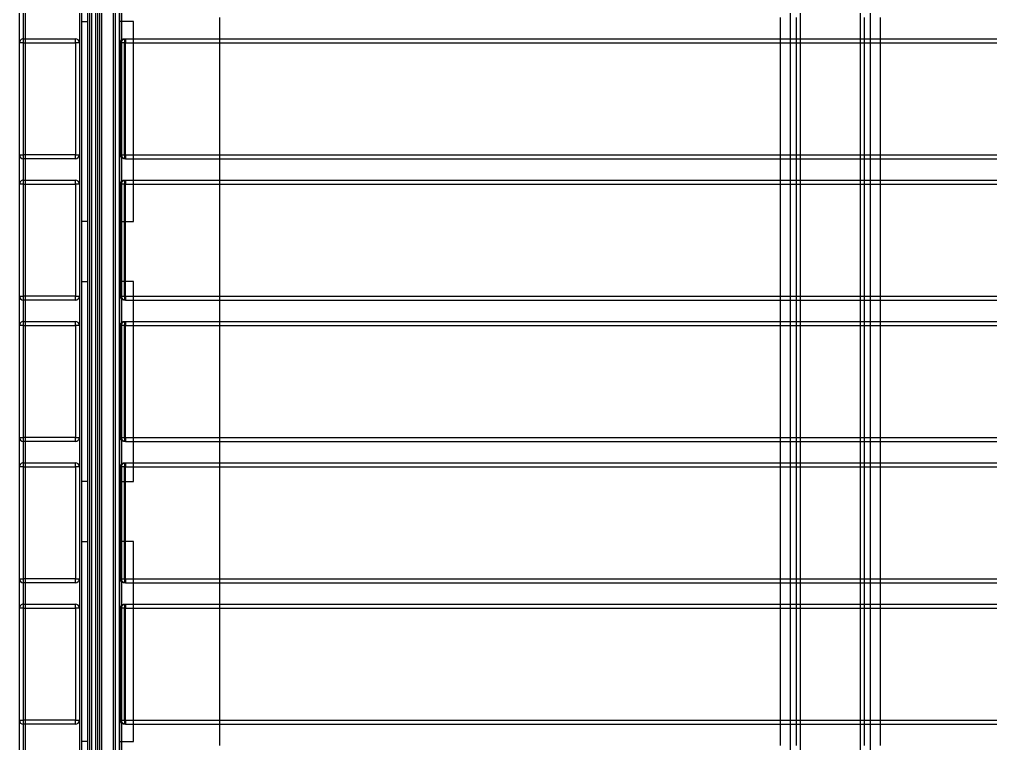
# Model space of a CAD drawing. Header units: millimetres. Extents: x 10366 to 13995, y 24552 to 29685.
# Drawn here: x 12494.4 to 12979.9, y 26351.7 to 26713.7 of the extents above; entities that cross this region are included whole.
import ezdxf

# ---------------------------------------------------------------- set-up
doc = ezdxf.new("R2010")
doc.units = ezdxf.units.MM
doc.header["$LTSCALE"] = 3
doc.layers.add('Default', color=7, linetype='Continuous')
doc.layers.add('Hidden_lines', color=7, linetype='Continuous')

msp = doc.modelspace()

# ---------------------------------------------------------------- linework, layer by layer
at = {"layer": 'Default'}
for p, q in [((12494.39, 26067.65), (12494.39, 26917.65)), ((12496.39, 26067.65), (12496.39, 26917.65)), ((12542.39, 26067.65), (12542.39, 26917.65)), ((12544.39, 26067.65), (12544.39, 26917.65)), ((12594.39, 26714.66), (12594.39, 26704)), ((12874.88, 26704), (12874.88, 26714.66)), ((12882.9, 26704), (12882.9, 26714.66)), ((12916.86, 26704), (12916.86, 26714.66)), ((12924.88, 26704), (12924.88, 26714.66)), ((12551.41, 26712.65), (12544.39, 26712.65)), ((12545.62, 26612.45), (12545.62, 26712.65)), ((12551.41, 26704), (12551.41, 26712.65)), ((12547.42, 26704), (13662.35, 26704)), ((12545.39, 26646), (12545.39, 26702)), ((12547.42, 26702), (13662.35, 26702)), ((12547.42, 26646), (12547.42, 26702)), ((12547.42, 26646), (13662.35, 26646)), ((12547.42, 26644), (13662.35, 26644)), ((12551.41, 26633.35), (12551.41, 26644)), ((12594.39, 26644), (12594.39, 26633.35)), ((12874.88, 26633.35), (12874.88, 26644)), ((12882.9, 26633.35), (12882.9, 26644)), ((12916.86, 26633.35), (12916.86, 26644)), ((12924.88, 26633.35), (12924.88, 26644)), ((12545.39, 26575.35), (12545.39, 26631.35)), ((12547.42, 26633.35), (13662.35, 26633.35)), ((12547.42, 26631.35), (13662.35, 26631.35)), ((12547.42, 26575.35), (12547.42, 26631.35)), ((12544.39, 26612.65), (12545.39, 26612.65)), ((12545.39, 26582.65), (12544.39, 26582.65)), ((12545.62, 26482.58), (12545.62, 26583.15)), ((12547.42, 26575.35), (13662.35, 26575.35)), ((12547.42, 26573.35), (13662.35, 26573.35)), ((12551.41, 26562.69), (12551.41, 26573.35)), ((12594.39, 26573.35), (12594.39, 26562.69)), ((12874.88, 26562.69), (12874.88, 26573.35)), ((12882.9, 26562.69), (12882.9, 26573.35)), ((12916.86, 26562.69), (12916.86, 26573.35)), ((12924.88, 26562.69), (12924.88, 26573.35)), ((12545.39, 26504.69), (12545.39, 26560.69)), ((12547.42, 26562.69), (13662.35, 26562.69)), ((12547.42, 26504.69), (12547.42, 26560.69)), ((12547.42, 26560.69), (13662.35, 26560.69)), ((12547.42, 26504.69), (13662.35, 26504.69)), ((12547.42, 26502.69), (13662.35, 26502.69)), ((12551.41, 26492.03), (12551.41, 26502.69)), ((12594.39, 26502.69), (12594.39, 26492.03)), ((12874.88, 26492.03), (12874.88, 26502.69)), ((12882.9, 26492.03), (12882.9, 26502.69)), ((12916.86, 26492.03), (12916.86, 26502.69)), ((12924.88, 26492.03), (12924.88, 26502.69)), ((12547.42, 26492.03), (13662.35, 26492.03)), ((12545.39, 26434.03), (12545.39, 26490.03)), ((12547.42, 26434.03), (12547.42, 26490.03)), ((12547.42, 26490.03), (13662.35, 26490.03)), ((12544.39, 26482.65), (12545.39, 26482.65)), ((12545.39, 26452.65), (12544.39, 26452.65)), ((12545.62, 26352.65), (12545.62, 26453.28)), ((12547.42, 26434.03), (13662.35, 26434.03)), ((12547.42, 26432.03), (13662.35, 26432.03)), ((12551.41, 26421.37), (12551.41, 26432.03)), ((12594.39, 26432.03), (12594.39, 26421.37)), ((12874.88, 26421.37), (12874.88, 26432.03)), ((12882.9, 26421.37), (12882.9, 26432.03)), ((12916.86, 26421.37), (12916.86, 26432.03)), ((12924.88, 26421.37), (12924.88, 26432.03)), ((12545.39, 26363.37), (12545.39, 26419.37)), ((12547.42, 26421.37), (13662.35, 26421.37)), ((12547.42, 26363.37), (12547.42, 26419.37)), ((12547.42, 26419.37), (13662.35, 26419.37)), ((12547.42, 26363.37), (13662.35, 26363.37)), ((12547.42, 26361.37), (13662.35, 26361.37)), ((12551.41, 26352.65), (12551.41, 26361.37)), ((12594.39, 26361.37), (12594.39, 26350.71)), ((12874.88, 26350.71), (12874.88, 26361.37)), ((12882.9, 26350.71), (12882.9, 26361.37)), ((12916.86, 26350.71), (12916.86, 26361.37)), ((12924.88, 26350.71), (12924.88, 26361.37)), ((12544.39, 26352.65), (12551.41, 26352.65))]:
    msp.add_line(p, q, dxfattribs=at)
for points in [[(12545.34, 26703.27, 0), (12545.5, 26703.44, 0), (12545.68, 26703.59, 0), (12545.88, 26703.72, 0), (12546.08, 26703.83, 0), (12546.29, 26703.91, 0), (12546.5, 26703.96, 0), (12546.72, 26703.99, 0), (12546.92, 26704, 0)], [(12545.39, 26702, 0), (12545.39, 26702.18, 0), (12545.42, 26702.37, 0), (12545.47, 26702.55, 0), (12545.53, 26702.74, 0), (12545.61, 26702.92, 0), (12545.72, 26703.1, 0), (12545.84, 26703.27, 0), (12545.98, 26703.42, 0), (12546.14, 26703.56, 0), (12546.31, 26703.68, 0), (12546.49, 26703.78, 0), (12546.67, 26703.86, 0), (12546.86, 26703.93, 0), (12547.05, 26703.97, 0), (12547.24, 26704, 0), (12547.42, 26704, 0)], [(12547.42, 26704, 0), (12547.42, 26704, 0), (12547.42, 26704, 0), (12547.42, 26704, 0), (12547.42, 26704, 0), (12547.42, 26704, 0), (12547.42, 26704, 0), (12547.42, 26704, 0), (12547.42, 26704, 0), (12547.42, 26704, 0), (12547.42, 26704, 0), (12547.42, 26704, 0), (12547.42, 26704, 0), (12547.42, 26704, 0), (12547.42, 26703.99, 0), (12547.42, 26703.95, 0), (12547.42, 26703.76, 0), (12547.42, 26702, 0)], [(12547.42, 26702, 0), (12545.39, 26702, 0)], [(12546.92, 26644, 0), (12546.74, 26644.01, 0), (12546.55, 26644.04, 0), (12546.36, 26644.08, 0), (12546.17, 26644.15, 0), (12545.99, 26644.23, 0), (12545.81, 26644.33, 0), (12545.64, 26644.45, 0), (12545.48, 26644.59, 0), (12545.34, 26644.74, 0), (12545.22, 26644.91, 0), (12545.11, 26645.09, 0), (12545.03, 26645.27, 0), (12544.97, 26645.45, 0), (12544.92, 26645.64, 0), (12544.89, 26645.82, 0), (12544.89, 26646, 0)], [(12547.42, 26644, 0), (12547.24, 26644.01, 0), (12547.05, 26644.04, 0), (12546.86, 26644.08, 0), (12546.67, 26644.15, 0), (12546.49, 26644.23, 0), (12546.31, 26644.33, 0), (12546.14, 26644.45, 0), (12545.98, 26644.59, 0), (12545.84, 26644.74, 0), (12545.72, 26644.91, 0), (12545.61, 26645.09, 0), (12545.53, 26645.27, 0), (12545.47, 26645.45, 0), (12545.42, 26645.64, 0), (12545.39, 26645.82, 0), (12545.39, 26646, 0)], [(12545.39, 26646, 0), (12545.39, 26646, 0), (12545.39, 26646, 0), (12545.39, 26646, 0), (12545.39, 26646, 0), (12545.39, 26646, 0), (12545.39, 26646, 0), (12545.39, 26646, 0), (12545.39, 26646, 0), (12545.39, 26646, 0), (12545.39, 26646, 0), (12545.39, 26646, 0), (12545.39, 26646, 0), (12545.4, 26646, 0), (12545.45, 26646, 0), (12545.64, 26646, 0), (12547.42, 26646, 0)], [(12547.42, 26646, 0), (12547.42, 26644, 0)], [(12545.36, 26632.63, 0), (12545.52, 26632.79, 0), (12545.7, 26632.94, 0), (12545.89, 26633.07, 0), (12546.09, 26633.17, 0), (12546.3, 26633.25, 0), (12546.51, 26633.3, 0), (12546.72, 26633.34, 0), (12546.92, 26633.35, 0)], [(12545.39, 26631.35, 0), (12545.39, 26631.53, 0), (12545.42, 26631.71, 0), (12545.47, 26631.9, 0), (12545.53, 26632.08, 0), (12545.61, 26632.26, 0), (12545.72, 26632.44, 0), (12545.84, 26632.61, 0), (12545.98, 26632.76, 0), (12546.14, 26632.9, 0), (12546.31, 26633.02, 0), (12546.49, 26633.12, 0), (12546.67, 26633.21, 0), (12546.86, 26633.27, 0), (12547.05, 26633.31, 0), (12547.24, 26633.34, 0), (12547.42, 26633.35, 0)], [(12547.42, 26631.35, 0), (12545.39, 26631.35, 0)], [(12547.42, 26633.35, 0), (12547.42, 26633.35, 0), (12547.42, 26633.35, 0), (12547.42, 26633.35, 0), (12547.42, 26633.35, 0), (12547.42, 26633.35, 0), (12547.42, 26633.35, 0), (12547.42, 26633.35, 0), (12547.42, 26633.35, 0), (12547.42, 26633.35, 0), (12547.42, 26633.35, 0), (12547.42, 26633.35, 0), (12547.42, 26633.35, 0), (12547.42, 26633.34, 0), (12547.42, 26633.33, 0), (12547.42, 26633.29, 0), (12547.42, 26633.1, 0), (12547.42, 26631.35, 0)], [(12546.92, 26573.35, 0), (12546.74, 26573.35, 0), (12546.55, 26573.38, 0), (12546.36, 26573.42, 0), (12546.17, 26573.49, 0), (12545.99, 26573.57, 0), (12545.81, 26573.67, 0), (12545.64, 26573.79, 0), (12545.48, 26573.93, 0), (12545.34, 26574.09, 0), (12545.22, 26574.25, 0), (12545.11, 26574.43, 0), (12545.03, 26574.61, 0), (12544.97, 26574.8, 0), (12544.92, 26574.98, 0), (12544.89, 26575.17, 0), (12544.89, 26575.35, 0)], [(12547.42, 26573.35, 0), (12547.24, 26573.35, 0), (12547.05, 26573.38, 0), (12546.86, 26573.42, 0), (12546.67, 26573.49, 0), (12546.49, 26573.57, 0), (12546.31, 26573.67, 0), (12546.14, 26573.79, 0), (12545.98, 26573.93, 0), (12545.84, 26574.09, 0), (12545.72, 26574.25, 0), (12545.61, 26574.43, 0), (12545.53, 26574.61, 0), (12545.47, 26574.8, 0), (12545.42, 26574.98, 0), (12545.39, 26575.17, 0), (12545.39, 26575.35, 0)], [(12545.39, 26575.35, 0), (12545.39, 26575.35, 0), (12545.39, 26575.35, 0), (12545.39, 26575.35, 0), (12545.39, 26575.35, 0), (12545.39, 26575.35, 0), (12545.39, 26575.35, 0), (12545.39, 26575.35, 0), (12545.39, 26575.35, 0), (12545.39, 26575.35, 0), (12545.39, 26575.35, 0), (12545.39, 26575.35, 0), (12545.39, 26575.35, 0), (12545.4, 26575.35, 0), (12545.45, 26575.35, 0), (12545.64, 26575.35, 0), (12547.42, 26575.35, 0)], [(12547.42, 26575.35, 0), (12547.42, 26573.35, 0)], [(12545.37, 26561.98, 0), (12545.53, 26562.15, 0), (12545.71, 26562.29, 0), (12545.9, 26562.42, 0), (12546.1, 26562.52, 0), (12546.31, 26562.59, 0), (12546.51, 26562.65, 0), (12546.72, 26562.68, 0), (12546.92, 26562.69, 0)], [(12545.39, 26560.69, 0), (12545.39, 26560.87, 0), (12545.42, 26561.05, 0), (12545.47, 26561.24, 0), (12545.53, 26561.42, 0), (12545.61, 26561.61, 0), (12545.72, 26561.78, 0), (12545.84, 26561.95, 0), (12545.98, 26562.1, 0), (12546.14, 26562.24, 0), (12546.31, 26562.36, 0), (12546.49, 26562.46, 0), (12546.67, 26562.55, 0), (12546.86, 26562.61, 0), (12547.05, 26562.65, 0), (12547.24, 26562.68, 0), (12547.42, 26562.69, 0)], [(12547.42, 26560.69, 0), (12545.39, 26560.69, 0)], [(12547.42, 26562.69, 0), (12547.42, 26562.69, 0), (12547.42, 26562.69, 0), (12547.42, 26562.69, 0), (12547.42, 26562.69, 0), (12547.42, 26562.69, 0), (12547.42, 26562.69, 0), (12547.42, 26562.69, 0), (12547.42, 26562.69, 0), (12547.42, 26562.69, 0), (12547.42, 26562.69, 0), (12547.42, 26562.69, 0), (12547.42, 26562.68, 0), (12547.42, 26562.67, 0), (12547.42, 26562.63, 0), (12547.42, 26562.44, 0), (12547.42, 26560.69, 0)], [(12546.92, 26502.69, 0), (12546.74, 26502.7, 0), (12546.55, 26502.72, 0), (12546.36, 26502.76, 0), (12546.17, 26502.83, 0), (12545.99, 26502.91, 0), (12545.81, 26503.01, 0), (12545.64, 26503.13, 0), (12545.48, 26503.27, 0), (12545.34, 26503.43, 0), (12545.22, 26503.59, 0), (12545.11, 26503.77, 0), (12545.03, 26503.95, 0), (12544.97, 26504.14, 0), (12544.92, 26504.32, 0), (12544.89, 26504.51, 0), (12544.89, 26504.69, 0)], [(12547.42, 26502.69, 0), (12547.24, 26502.7, 0), (12547.05, 26502.72, 0), (12546.86, 26502.76, 0), (12546.67, 26502.83, 0), (12546.49, 26502.91, 0), (12546.31, 26503.01, 0), (12546.14, 26503.13, 0), (12545.98, 26503.27, 0), (12545.84, 26503.43, 0), (12545.72, 26503.59, 0), (12545.61, 26503.77, 0), (12545.53, 26503.95, 0), (12545.47, 26504.14, 0), (12545.42, 26504.32, 0), (12545.39, 26504.51, 0), (12545.39, 26504.69, 0)], [(12545.39, 26504.69, 0), (12545.39, 26504.69, 0), (12545.39, 26504.69, 0), (12545.39, 26504.69, 0), (12545.39, 26504.69, 0), (12545.39, 26504.69, 0), (12545.39, 26504.69, 0), (12545.39, 26504.69, 0), (12545.39, 26504.69, 0), (12545.39, 26504.69, 0), (12545.39, 26504.69, 0), (12545.39, 26504.69, 0), (12545.39, 26504.69, 0), (12545.4, 26504.69, 0), (12545.45, 26504.69, 0), (12545.64, 26504.69, 0), (12547.42, 26504.69, 0)], [(12547.42, 26504.69, 0), (12547.42, 26502.69, 0)], [(12545.22, 26491.13, 0), (12545.38, 26491.34, 0), (12545.56, 26491.52, 0), (12545.77, 26491.68, 0), (12545.99, 26491.81, 0), (12546.22, 26491.91, 0), (12546.46, 26491.98, 0), (12546.69, 26492.02, 0), (12546.92, 26492.03, 0)], [(12545.39, 26490.03, 0), (12545.39, 26490.21, 0), (12545.42, 26490.39, 0), (12545.47, 26490.58, 0), (12545.53, 26490.77, 0), (12545.61, 26490.95, 0), (12545.72, 26491.12, 0), (12545.84, 26491.29, 0), (12545.98, 26491.44, 0), (12546.14, 26491.58, 0), (12546.31, 26491.7, 0), (12546.49, 26491.81, 0), (12546.67, 26491.89, 0), (12546.86, 26491.95, 0), (12547.05, 26492, 0), (12547.24, 26492.02, 0), (12547.42, 26492.03, 0)], [(12547.42, 26492.03, 0), (12547.42, 26492.03, 0), (12547.42, 26492.03, 0), (12547.42, 26492.03, 0), (12547.42, 26492.03, 0), (12547.42, 26492.03, 0), (12547.42, 26492.03, 0), (12547.42, 26492.03, 0), (12547.42, 26492.03, 0), (12547.42, 26492.03, 0), (12547.42, 26492.03, 0), (12547.42, 26492.03, 0), (12547.42, 26492.03, 0), (12547.42, 26492.03, 0), (12547.42, 26492.01, 0), (12547.42, 26491.97, 0), (12547.42, 26491.78, 0), (12547.42, 26490.03, 0)], [(12547.42, 26490.03, 0), (12545.39, 26490.03, 0)], [(12546.92, 26432.03, 0), (12546.74, 26432.04, 0), (12546.55, 26432.06, 0), (12546.36, 26432.11, 0), (12546.17, 26432.17, 0), (12545.99, 26432.25, 0), (12545.81, 26432.36, 0), (12545.64, 26432.48, 0), (12545.48, 26432.61, 0), (12545.34, 26432.77, 0), (12545.22, 26432.93, 0), (12545.11, 26433.11, 0), (12545.03, 26433.29, 0), (12544.97, 26433.48, 0), (12544.92, 26433.67, 0), (12544.89, 26433.85, 0), (12544.89, 26434.03, 0)], [(12547.42, 26432.03, 0), (12547.24, 26432.04, 0), (12547.05, 26432.06, 0), (12546.86, 26432.11, 0), (12546.67, 26432.17, 0), (12546.49, 26432.25, 0), (12546.31, 26432.36, 0), (12546.14, 26432.48, 0), (12545.98, 26432.61, 0), (12545.84, 26432.77, 0), (12545.72, 26432.93, 0), (12545.61, 26433.11, 0), (12545.53, 26433.29, 0), (12545.47, 26433.48, 0), (12545.42, 26433.67, 0), (12545.39, 26433.85, 0), (12545.39, 26434.03, 0)], [(12545.39, 26434.03, 0), (12545.39, 26434.03, 0), (12545.39, 26434.03, 0), (12545.39, 26434.03, 0), (12545.39, 26434.03, 0), (12545.39, 26434.03, 0), (12545.39, 26434.03, 0), (12545.39, 26434.03, 0), (12545.39, 26434.03, 0), (12545.39, 26434.03, 0), (12545.39, 26434.03, 0), (12545.39, 26434.03, 0), (12545.39, 26434.03, 0), (12545.4, 26434.03, 0), (12545.45, 26434.03, 0), (12545.64, 26434.03, 0), (12547.42, 26434.03, 0)], [(12547.42, 26434.03, 0), (12547.42, 26432.03, 0)], [(12545.24, 26420.49, 0), (12545.39, 26420.69, 0), (12545.58, 26420.87, 0), (12545.78, 26421.03, 0), (12546, 26421.15, 0), (12546.23, 26421.25, 0), (12546.46, 26421.32, 0), (12546.7, 26421.36, 0), (12546.92, 26421.37, 0)], [(12545.39, 26419.37, 0), (12545.39, 26419.55, 0), (12545.42, 26419.73, 0), (12545.47, 26419.92, 0), (12545.53, 26420.11, 0), (12545.61, 26420.29, 0), (12545.72, 26420.46, 0), (12545.84, 26420.63, 0), (12545.98, 26420.78, 0), (12546.14, 26420.92, 0), (12546.31, 26421.04, 0), (12546.49, 26421.15, 0), (12546.67, 26421.23, 0), (12546.86, 26421.29, 0), (12547.05, 26421.34, 0), (12547.24, 26421.36, 0), (12547.42, 26421.37, 0)], [(12547.42, 26419.37, 0), (12545.39, 26419.37, 0)], [(12547.42, 26421.37, 0), (12547.42, 26421.37, 0), (12547.42, 26421.37, 0), (12547.42, 26421.37, 0), (12547.42, 26421.37, 0), (12547.42, 26421.37, 0), (12547.42, 26421.37, 0), (12547.42, 26421.37, 0), (12547.42, 26421.37, 0), (12547.42, 26421.37, 0), (12547.42, 26421.37, 0), (12547.42, 26421.37, 0), (12547.42, 26421.37, 0), (12547.42, 26421.37, 0), (12547.42, 26421.36, 0), (12547.42, 26421.31, 0), (12547.42, 26421.12, 0), (12547.42, 26419.37, 0)], [(12546.92, 26361.37, 0), (12546.74, 26361.38, 0), (12546.55, 26361.4, 0), (12546.36, 26361.45, 0), (12546.17, 26361.51, 0), (12545.99, 26361.59, 0), (12545.81, 26361.7, 0), (12545.64, 26361.82, 0), (12545.48, 26361.96, 0), (12545.34, 26362.11, 0), (12545.22, 26362.28, 0), (12545.11, 26362.45, 0), (12545.03, 26362.63, 0), (12544.97, 26362.82, 0), (12544.92, 26363.01, 0), (12544.89, 26363.19, 0), (12544.89, 26363.37, 0)], [(12547.42, 26361.37, 0), (12547.24, 26361.38, 0), (12547.05, 26361.4, 0), (12546.86, 26361.45, 0), (12546.67, 26361.51, 0), (12546.49, 26361.59, 0), (12546.31, 26361.7, 0), (12546.14, 26361.82, 0), (12545.98, 26361.96, 0), (12545.84, 26362.11, 0), (12545.72, 26362.28, 0), (12545.61, 26362.45, 0), (12545.53, 26362.63, 0), (12545.47, 26362.82, 0), (12545.42, 26363.01, 0), (12545.39, 26363.19, 0), (12545.39, 26363.37, 0)], [(12545.39, 26363.37, 0), (12545.39, 26363.37, 0), (12545.39, 26363.37, 0), (12545.39, 26363.37, 0), (12545.39, 26363.37, 0), (12545.39, 26363.37, 0), (12545.39, 26363.37, 0), (12545.39, 26363.37, 0), (12545.39, 26363.37, 0), (12545.39, 26363.37, 0), (12545.39, 26363.37, 0), (12545.39, 26363.37, 0), (12545.39, 26363.37, 0), (12545.4, 26363.37, 0), (12545.45, 26363.37, 0), (12545.64, 26363.37, 0), (12547.42, 26363.37, 0)], [(12547.42, 26363.37, 0), (12547.42, 26361.37, 0)]]:
    msp.add_polyline3d(points, dxfattribs=at)
for centre, start in [((12496.39, 26702), 139.7413), ((12496.39, 26631.35), 139.1107), ((12496.39, 26560.69), 138.5247), ((12496.39, 26490.03), 137.9337), ((12496.39, 26419.37), 137.3614)]:
    msp.add_arc(centre, 2, start, 180, dxfattribs=at)
at = {"layer": 'Hidden_lines'}
for p, q in [((12497.39, 26067.65), (12497.39, 26917.65)), ((12524.62, 26147.65), (12524.62, 26917.65)), ((12525.62, 26147.65), (12525.62, 26917.65)), ((12529.62, 26147.65), (12529.62, 26917.65)), ((12530.62, 26147.65), (12530.62, 26917.65)), ((12532.64, 26147.65), (12532.64, 26917.65)), ((12533.64, 26147.65), (12533.64, 26917.65)), ((12534.64, 26147.65), (12534.64, 26917.65)), ((12535.64, 26147.65), (12535.64, 26917.65)), ((12541.39, 26067.65), (12541.39, 26917.65)), ((12544.62, 26147.65), (12544.62, 26917.65)), ((12879.88, 26147.65), (12879.88, 26917.65)), ((12884.9, 26147.65), (12884.9, 26917.65)), ((12914.86, 26147.65), (12914.86, 26917.65)), ((12919.88, 26147.65), (12919.88, 26917.65)), ((12525.62, 26712.65), (12525.62, 26742.65)), ((12528.62, 26712.65), (12528.62, 26742.65)), ((12545.62, 26712.65), (12545.62, 26742.64)), ((12525.62, 26612.65), (12525.62, 26712.65)), ((12525.62, 26712.65), (12528.62, 26712.65)), ((12528.62, 26612.65), (12528.62, 26712.65)), ((12496.39, 26704), (12522.39, 26704)), ((12551.41, 26644), (12551.41, 26704)), ((12594.39, 26704), (12594.39, 26644)), ((12874.88, 26644), (12874.88, 26704)), ((12882.9, 26644), (12882.9, 26704)), ((12916.86, 26644), (12916.86, 26704)), ((12924.88, 26644), (12924.88, 26704)), ((12496.39, 26702), (12522.39, 26702)), ((12522.39, 26702), (12522.39, 26646)), ((12524.39, 26702), (12524.39, 26646)), ((12544.89, 26646), (12544.89, 26702)), ((12546.92, 26646), (12546.92, 26702)), ((12522.39, 26646), (12496.39, 26646)), ((12522.39, 26644), (12496.39, 26644)), ((12496.39, 26633.35), (12522.39, 26633.35)), ((12496.39, 26631.35), (12522.39, 26631.35)), ((12522.39, 26631.35), (12522.39, 26575.35)), ((12524.39, 26631.35), (12524.39, 26575.35)), ((12544.89, 26575.35), (12544.89, 26631.35)), ((12546.92, 26575.35), (12546.92, 26631.35)), ((12551.41, 26612.65), (12551.41, 26633.35)), ((12594.39, 26633.35), (12594.39, 26573.35)), ((12874.88, 26573.35), (12874.88, 26633.35)), ((12882.9, 26573.35), (12882.9, 26633.35)), ((12916.86, 26573.35), (12916.86, 26633.35)), ((12924.88, 26573.35), (12924.88, 26633.35)), ((12528.62, 26612.65), (12525.62, 26612.65)), ((12525.62, 26582.65), (12525.62, 26612.65)), ((12528.62, 26582.65), (12528.62, 26612.65)), ((12545.39, 26612.65), (12551.41, 26612.65)), ((12545.62, 26583.15), (12545.62, 26612.45)), ((12525.62, 26482.65), (12525.62, 26582.65)), ((12525.62, 26582.65), (12528.62, 26582.65)), ((12528.62, 26482.65), (12528.62, 26582.65)), ((12551.41, 26582.65), (12545.39, 26582.65)), ((12551.41, 26573.35), (12551.41, 26582.65)), ((12522.39, 26575.35), (12496.39, 26575.35)), ((12522.39, 26573.35), (12496.39, 26573.35)), ((12496.39, 26562.69), (12522.39, 26562.69)), ((12496.39, 26560.69), (12522.39, 26560.69)), ((12522.39, 26560.69), (12522.39, 26504.69)), ((12524.39, 26560.69), (12524.39, 26504.69)), ((12544.89, 26504.69), (12544.89, 26560.69)), ((12546.92, 26504.69), (12546.92, 26560.69)), ((12551.41, 26502.69), (12551.41, 26562.69)), ((12594.39, 26562.69), (12594.39, 26502.69)), ((12874.88, 26502.69), (12874.88, 26562.69)), ((12882.9, 26502.69), (12882.9, 26562.69)), ((12916.86, 26502.69), (12916.86, 26562.69)), ((12924.88, 26502.69), (12924.88, 26562.69)), ((12522.39, 26504.69), (12496.39, 26504.69)), ((12522.39, 26502.69), (12496.39, 26502.69)), ((12496.39, 26492.03), (12522.39, 26492.03)), ((12551.41, 26482.65), (12551.41, 26492.03)), ((12594.39, 26492.03), (12594.39, 26432.03)), ((12874.88, 26432.03), (12874.88, 26492.03)), ((12882.9, 26432.03), (12882.9, 26492.03)), ((12916.86, 26432.03), (12916.86, 26492.03)), ((12924.88, 26432.03), (12924.88, 26492.03)), ((12496.39, 26490.03), (12522.39, 26490.03)), ((12522.39, 26490.03), (12522.39, 26434.03)), ((12524.39, 26490.03), (12524.39, 26434.03)), ((12544.89, 26434.03), (12544.89, 26490.03)), ((12546.92, 26434.03), (12546.92, 26490.03)), ((12528.62, 26482.65), (12525.62, 26482.65)), ((12525.62, 26452.65), (12525.62, 26482.65)), ((12528.62, 26452.65), (12528.62, 26482.65)), ((12545.39, 26482.65), (12551.41, 26482.65)), ((12545.62, 26453.28), (12545.62, 26482.58)), ((12525.62, 26352.65), (12525.62, 26452.65)), ((12525.62, 26452.65), (12528.62, 26452.65)), ((12528.62, 26352.65), (12528.62, 26452.65)), ((12551.41, 26452.65), (12545.39, 26452.65)), ((12551.41, 26432.03), (12551.41, 26452.65)), ((12522.39, 26434.03), (12496.39, 26434.03)), ((12522.39, 26432.03), (12496.39, 26432.03)), ((12496.39, 26421.37), (12522.39, 26421.37)), ((12496.39, 26419.37), (12522.39, 26419.37)), ((12522.39, 26419.37), (12522.39, 26363.37)), ((12524.39, 26419.37), (12524.39, 26363.37)), ((12544.89, 26363.37), (12544.89, 26419.37)), ((12546.92, 26363.37), (12546.92, 26419.37)), ((12551.41, 26361.37), (12551.41, 26421.37)), ((12594.39, 26421.37), (12594.39, 26361.37)), ((12874.88, 26361.37), (12874.88, 26421.37)), ((12882.9, 26361.37), (12882.9, 26421.37)), ((12916.86, 26361.37), (12916.86, 26421.37)), ((12924.88, 26361.37), (12924.88, 26421.37)), ((12522.39, 26363.37), (12496.39, 26363.37)), ((12522.39, 26361.37), (12496.39, 26361.37)), ((12528.62, 26352.65), (12525.62, 26352.65)), ((12525.62, 26322.65), (12525.62, 26352.65)), ((12528.62, 26322.65), (12528.62, 26352.65)), ((12545.62, 26323.09), (12545.62, 26352.65))]:
    msp.add_line(p, q, dxfattribs=at)
for points in [[(12522.39, 26702, 0), (12522.39, 26704, 0)], [(12546.92, 26704, 0), (12546.92, 26704, 0), (12546.92, 26704, 0), (12546.92, 26704, 0), (12546.92, 26704, 0), (12546.92, 26704, 0), (12546.92, 26704, 0), (12546.92, 26704, 0), (12546.92, 26704, 0), (12546.92, 26704, 0), (12546.92, 26704, 0), (12546.92, 26704, 0), (12546.92, 26704, 0), (12546.92, 26704, 0), (12546.92, 26703.99, 0), (12546.92, 26703.95, 0), (12546.92, 26703.76, 0), (12546.92, 26702, 0)], [(12496.39, 26702, 0), (12494.39, 26702, 0)], [(12524.39, 26702, 0), (12524.39, 26702, 0), (12524.39, 26702, 0), (12524.39, 26702, 0), (12524.39, 26702, 0), (12524.39, 26702, 0), (12524.39, 26702, 0), (12524.39, 26702, 0), (12524.39, 26702, 0), (12524.39, 26702, 0), (12524.39, 26702, 0), (12524.39, 26702, 0), (12524.38, 26702, 0), (12524.37, 26702, 0), (12524.33, 26702, 0), (12524.14, 26702, 0), (12522.39, 26702, 0)], [(12544.89, 26702, 0), (12544.91, 26702.32, 0), (12545, 26702.65, 0), (12545.06, 26702.81, 0), (12545.14, 26702.97, 0), (12545.24, 26703.12, 0), (12545.34, 26703.27, 0)], [(12546.92, 26702, 0), (12544.89, 26702, 0)], [(12494.39, 26646, 0), (12494.39, 26646, 0), (12494.39, 26646, 0), (12494.39, 26646, 0), (12494.39, 26646, 0), (12494.39, 26646, 0), (12494.39, 26646, 0), (12494.39, 26646, 0), (12494.39, 26646, 0), (12494.39, 26646, 0), (12494.39, 26646, 0), (12494.39, 26646, 0), (12494.39, 26646, 0), (12494.4, 26646, 0), (12494.45, 26646, 0), (12494.63, 26646, 0), (12496.39, 26646, 0)], [(12522.39, 26644, 0), (12522.39, 26644, 0), (12522.39, 26644, 0), (12522.39, 26644, 0), (12522.39, 26644, 0), (12522.39, 26644, 0), (12522.39, 26644, 0), (12522.39, 26644, 0), (12522.39, 26644, 0), (12522.39, 26644, 0), (12522.39, 26644, 0), (12522.39, 26644, 0), (12522.39, 26644.01, 0), (12522.39, 26644.01, 0), (12522.39, 26644.02, 0), (12522.39, 26644.06, 0), (12522.39, 26644.25, 0), (12522.39, 26646, 0)], [(12522.39, 26646, 0), (12524.39, 26646, 0)], [(12544.89, 26646, 0), (12544.89, 26646, 0), (12544.89, 26646, 0), (12544.89, 26646, 0), (12544.89, 26646, 0), (12544.89, 26646, 0), (12544.89, 26646, 0), (12544.89, 26646, 0), (12544.89, 26646, 0), (12544.89, 26646, 0), (12544.89, 26646, 0), (12544.89, 26646, 0), (12544.89, 26646, 0), (12544.9, 26646, 0), (12544.95, 26646, 0), (12545.14, 26646, 0), (12546.92, 26646, 0)], [(12546.92, 26646, 0), (12546.92, 26644, 0)], [(12496.39, 26631.35, 0), (12494.39, 26631.35, 0)], [(12522.39, 26631.35, 0), (12522.39, 26633.35, 0)], [(12524.39, 26631.35, 0), (12524.39, 26631.35, 0), (12524.39, 26631.35, 0), (12524.39, 26631.35, 0), (12524.39, 26631.35, 0), (12524.39, 26631.35, 0), (12524.39, 26631.35, 0), (12524.39, 26631.35, 0), (12524.39, 26631.35, 0), (12524.39, 26631.35, 0), (12524.39, 26631.35, 0), (12524.39, 26631.35, 0), (12524.38, 26631.35, 0), (12524.37, 26631.35, 0), (12524.33, 26631.35, 0), (12524.14, 26631.35, 0), (12522.39, 26631.35, 0)], [(12544.89, 26631.35, 0), (12544.91, 26631.67, 0), (12545, 26632, 0), (12545.07, 26632.17, 0), (12545.15, 26632.33, 0), (12545.25, 26632.48, 0), (12545.36, 26632.63, 0)], [(12546.92, 26631.35, 0), (12544.89, 26631.35, 0)], [(12546.92, 26633.35, 0), (12546.92, 26633.35, 0), (12546.92, 26633.35, 0), (12546.92, 26633.35, 0), (12546.92, 26633.35, 0), (12546.92, 26633.35, 0), (12546.92, 26633.35, 0), (12546.92, 26633.35, 0), (12546.92, 26633.35, 0), (12546.92, 26633.35, 0), (12546.92, 26633.35, 0), (12546.92, 26633.35, 0), (12546.92, 26633.35, 0), (12546.92, 26633.34, 0), (12546.92, 26633.33, 0), (12546.92, 26633.29, 0), (12546.92, 26633.1, 0), (12546.92, 26631.35, 0)], [(12494.39, 26575.35, 0), (12494.39, 26575.35, 0), (12494.39, 26575.35, 0), (12494.39, 26575.35, 0), (12494.39, 26575.35, 0), (12494.39, 26575.35, 0), (12494.39, 26575.35, 0), (12494.39, 26575.35, 0), (12494.39, 26575.35, 0), (12494.39, 26575.35, 0), (12494.39, 26575.35, 0), (12494.39, 26575.35, 0), (12494.39, 26575.35, 0), (12494.4, 26575.35, 0), (12494.45, 26575.35, 0), (12494.63, 26575.35, 0), (12496.39, 26575.35, 0)], [(12522.39, 26575.35, 0), (12524.39, 26575.35, 0)], [(12522.39, 26573.35, 0), (12522.39, 26573.35, 0), (12522.39, 26573.35, 0), (12522.39, 26573.35, 0), (12522.39, 26573.35, 0), (12522.39, 26573.35, 0), (12522.39, 26573.35, 0), (12522.39, 26573.35, 0), (12522.39, 26573.35, 0), (12522.39, 26573.35, 0), (12522.39, 26573.35, 0), (12522.39, 26573.35, 0), (12522.39, 26573.35, 0), (12522.39, 26573.36, 0), (12522.39, 26573.4, 0), (12522.39, 26573.59, 0), (12522.39, 26575.35, 0)], [(12544.89, 26575.35, 0), (12544.89, 26575.35, 0), (12544.89, 26575.35, 0), (12544.89, 26575.35, 0), (12544.89, 26575.35, 0), (12544.89, 26575.35, 0), (12544.89, 26575.35, 0), (12544.89, 26575.35, 0), (12544.89, 26575.35, 0), (12544.89, 26575.35, 0), (12544.89, 26575.35, 0), (12544.89, 26575.35, 0), (12544.89, 26575.35, 0), (12544.9, 26575.35, 0), (12544.95, 26575.35, 0), (12545.14, 26575.35, 0), (12546.92, 26575.35, 0)], [(12546.92, 26575.35, 0), (12546.92, 26573.35, 0)], [(12496.39, 26560.69, 0), (12494.39, 26560.69, 0)], [(12522.39, 26560.69, 0), (12522.39, 26562.69, 0)], [(12524.39, 26560.69, 0), (12524.39, 26560.69, 0), (12524.39, 26560.69, 0), (12524.39, 26560.69, 0), (12524.39, 26560.69, 0), (12524.39, 26560.69, 0), (12524.39, 26560.69, 0), (12524.39, 26560.69, 0), (12524.39, 26560.69, 0), (12524.39, 26560.69, 0), (12524.39, 26560.69, 0), (12524.39, 26560.69, 0), (12524.38, 26560.69, 0), (12524.37, 26560.69, 0), (12524.33, 26560.69, 0), (12524.14, 26560.69, 0), (12522.39, 26560.69, 0)], [(12544.89, 26560.69, 0), (12544.91, 26561.02, 0), (12544.95, 26561.18, 0), (12545, 26561.35, 0), (12545.07, 26561.52, 0), (12545.16, 26561.68, 0), (12545.26, 26561.84, 0), (12545.37, 26561.98, 0)], [(12546.92, 26560.69, 0), (12544.89, 26560.69, 0)], [(12546.92, 26562.69, 0), (12546.92, 26562.69, 0), (12546.92, 26562.69, 0), (12546.92, 26562.69, 0), (12546.92, 26562.69, 0), (12546.92, 26562.69, 0), (12546.92, 26562.69, 0), (12546.92, 26562.69, 0), (12546.92, 26562.69, 0), (12546.92, 26562.69, 0), (12546.92, 26562.69, 0), (12546.92, 26562.69, 0), (12546.92, 26562.68, 0), (12546.92, 26562.67, 0), (12546.92, 26562.63, 0), (12546.92, 26562.44, 0), (12546.92, 26560.69, 0)], [(12494.39, 26504.69, 0), (12494.39, 26504.69, 0), (12494.39, 26504.69, 0), (12494.39, 26504.69, 0), (12494.39, 26504.69, 0), (12494.39, 26504.69, 0), (12494.39, 26504.69, 0), (12494.39, 26504.69, 0), (12494.39, 26504.69, 0), (12494.39, 26504.69, 0), (12494.39, 26504.69, 0), (12494.39, 26504.69, 0), (12494.39, 26504.69, 0), (12494.4, 26504.69, 0), (12494.45, 26504.69, 0), (12494.63, 26504.69, 0), (12496.39, 26504.69, 0)], [(12522.39, 26502.69, 0), (12522.39, 26502.69, 0), (12522.39, 26502.69, 0), (12522.39, 26502.69, 0), (12522.39, 26502.69, 0), (12522.39, 26502.69, 0), (12522.39, 26502.69, 0), (12522.39, 26502.69, 0), (12522.39, 26502.69, 0), (12522.39, 26502.69, 0), (12522.39, 26502.69, 0), (12522.39, 26502.69, 0), (12522.39, 26502.69, 0), (12522.39, 26502.7, 0), (12522.39, 26502.75, 0), (12522.39, 26502.93, 0), (12522.39, 26504.69, 0)], [(12522.39, 26504.69, 0), (12524.39, 26504.69, 0)], [(12544.89, 26504.69, 0), (12544.89, 26504.69, 0), (12544.89, 26504.69, 0), (12544.89, 26504.69, 0), (12544.89, 26504.69, 0), (12544.89, 26504.69, 0), (12544.89, 26504.69, 0), (12544.89, 26504.69, 0), (12544.89, 26504.69, 0), (12544.89, 26504.69, 0), (12544.89, 26504.69, 0), (12544.89, 26504.69, 0), (12544.89, 26504.69, 0), (12544.9, 26504.69, 0), (12544.95, 26504.69, 0), (12545.14, 26504.69, 0), (12546.92, 26504.69, 0)], [(12546.92, 26504.69, 0), (12546.92, 26502.69, 0)], [(12522.39, 26490.03, 0), (12522.39, 26492.03, 0)], [(12544.89, 26490.03, 0), (12544.91, 26490.3, 0), (12544.97, 26490.58, 0), (12545.07, 26490.86, 0), (12545.22, 26491.13, 0)], [(12546.92, 26492.03, 0), (12546.92, 26492.03, 0), (12546.92, 26492.03, 0), (12546.92, 26492.03, 0), (12546.92, 26492.03, 0), (12546.92, 26492.03, 0), (12546.92, 26492.03, 0), (12546.92, 26492.03, 0), (12546.92, 26492.03, 0), (12546.92, 26492.03, 0), (12546.92, 26492.03, 0), (12546.92, 26492.03, 0), (12546.92, 26492.03, 0), (12546.92, 26492.03, 0), (12546.92, 26492.01, 0), (12546.92, 26491.97, 0), (12546.92, 26491.78, 0), (12546.92, 26490.03, 0)], [(12496.39, 26490.03, 0), (12494.39, 26490.03, 0)], [(12524.39, 26490.03, 0), (12524.39, 26490.03, 0), (12524.39, 26490.03, 0), (12524.39, 26490.03, 0), (12524.39, 26490.03, 0), (12524.39, 26490.03, 0), (12524.39, 26490.03, 0), (12524.39, 26490.03, 0), (12524.39, 26490.03, 0), (12524.39, 26490.03, 0), (12524.39, 26490.03, 0), (12524.39, 26490.03, 0), (12524.38, 26490.03, 0), (12524.37, 26490.03, 0), (12524.33, 26490.03, 0), (12524.14, 26490.03, 0), (12522.39, 26490.03, 0)], [(12546.92, 26490.03, 0), (12544.89, 26490.03, 0)], [(12494.39, 26434.03, 0), (12494.39, 26434.03, 0), (12494.39, 26434.03, 0), (12494.39, 26434.03, 0), (12494.39, 26434.03, 0), (12494.39, 26434.03, 0), (12494.39, 26434.03, 0), (12494.39, 26434.03, 0), (12494.39, 26434.03, 0), (12494.39, 26434.03, 0), (12494.39, 26434.03, 0), (12494.39, 26434.03, 0), (12494.39, 26434.03, 0), (12494.4, 26434.03, 0), (12494.45, 26434.03, 0), (12494.63, 26434.03, 0), (12496.39, 26434.03, 0)], [(12522.39, 26432.03, 0), (12522.39, 26432.03, 0), (12522.39, 26432.03, 0), (12522.39, 26432.03, 0), (12522.39, 26432.03, 0), (12522.39, 26432.03, 0), (12522.39, 26432.03, 0), (12522.39, 26432.03, 0), (12522.39, 26432.03, 0), (12522.39, 26432.03, 0), (12522.39, 26432.03, 0), (12522.39, 26432.03, 0), (12522.39, 26432.03, 0), (12522.39, 26432.04, 0), (12522.39, 26432.09, 0), (12522.39, 26432.28, 0), (12522.39, 26434.03, 0)], [(12522.39, 26434.03, 0), (12524.39, 26434.03, 0)], [(12544.89, 26434.03, 0), (12544.89, 26434.03, 0), (12544.89, 26434.03, 0), (12544.89, 26434.03, 0), (12544.89, 26434.03, 0), (12544.89, 26434.03, 0), (12544.89, 26434.03, 0), (12544.89, 26434.03, 0), (12544.89, 26434.03, 0), (12544.89, 26434.03, 0), (12544.89, 26434.03, 0), (12544.89, 26434.03, 0), (12544.89, 26434.03, 0), (12544.9, 26434.03, 0), (12544.95, 26434.03, 0), (12545.14, 26434.03, 0), (12546.92, 26434.03, 0)], [(12546.92, 26434.03, 0), (12546.92, 26432.03, 0)], [(12496.39, 26419.37, 0), (12494.39, 26419.37, 0)], [(12522.39, 26419.37, 0), (12522.39, 26421.37, 0)], [(12524.39, 26419.37, 0), (12524.39, 26419.37, 0), (12524.39, 26419.37, 0), (12524.39, 26419.37, 0), (12524.39, 26419.37, 0), (12524.39, 26419.37, 0), (12524.39, 26419.37, 0), (12524.39, 26419.37, 0), (12524.39, 26419.37, 0), (12524.39, 26419.37, 0), (12524.39, 26419.37, 0), (12524.39, 26419.37, 0), (12524.38, 26419.37, 0), (12524.37, 26419.37, 0), (12524.33, 26419.37, 0), (12524.14, 26419.37, 0), (12522.39, 26419.37, 0)], [(12544.89, 26419.37, 0), (12544.91, 26419.65, 0), (12544.97, 26419.94, 0), (12545.08, 26420.22, 0), (12545.24, 26420.49, 0)], [(12546.92, 26419.37, 0), (12544.89, 26419.37, 0)], [(12546.92, 26421.37, 0), (12546.92, 26421.37, 0), (12546.92, 26421.37, 0), (12546.92, 26421.37, 0), (12546.92, 26421.37, 0), (12546.92, 26421.37, 0), (12546.92, 26421.37, 0), (12546.92, 26421.37, 0), (12546.92, 26421.37, 0), (12546.92, 26421.37, 0), (12546.92, 26421.37, 0), (12546.92, 26421.37, 0), (12546.92, 26421.37, 0), (12546.92, 26421.37, 0), (12546.92, 26421.36, 0), (12546.92, 26421.31, 0), (12546.92, 26421.12, 0), (12546.92, 26419.37, 0)], [(12494.39, 26363.37, 0), (12494.39, 26363.37, 0), (12494.39, 26363.37, 0), (12494.39, 26363.37, 0), (12494.39, 26363.37, 0), (12494.39, 26363.37, 0), (12494.39, 26363.37, 0), (12494.39, 26363.37, 0), (12494.39, 26363.37, 0), (12494.39, 26363.37, 0), (12494.39, 26363.37, 0), (12494.39, 26363.37, 0), (12494.39, 26363.37, 0), (12494.4, 26363.37, 0), (12494.45, 26363.37, 0), (12494.63, 26363.37, 0), (12496.39, 26363.37, 0)], [(12522.39, 26361.37, 0), (12522.39, 26361.37, 0), (12522.39, 26361.37, 0), (12522.39, 26361.37, 0), (12522.39, 26361.37, 0), (12522.39, 26361.37, 0), (12522.39, 26361.37, 0), (12522.39, 26361.37, 0), (12522.39, 26361.37, 0), (12522.39, 26361.37, 0), (12522.39, 26361.37, 0), (12522.39, 26361.37, 0), (12522.39, 26361.37, 0), (12522.39, 26361.37, 0), (12522.39, 26361.38, 0), (12522.39, 26361.43, 0), (12522.39, 26361.62, 0), (12522.39, 26363.37, 0)], [(12522.39, 26363.37, 0), (12524.39, 26363.37, 0)], [(12544.89, 26363.37, 0), (12544.89, 26363.37, 0), (12544.89, 26363.37, 0), (12544.89, 26363.37, 0), (12544.89, 26363.37, 0), (12544.89, 26363.37, 0), (12544.89, 26363.37, 0), (12544.89, 26363.37, 0), (12544.89, 26363.37, 0), (12544.89, 26363.37, 0), (12544.89, 26363.37, 0), (12544.89, 26363.37, 0), (12544.89, 26363.37, 0), (12544.9, 26363.37, 0), (12544.95, 26363.37, 0), (12545.14, 26363.37, 0), (12546.92, 26363.37, 0)], [(12546.92, 26363.37, 0), (12546.92, 26361.37, 0)]]:
    msp.add_polyline3d(points, dxfattribs=at)
for centre, start, end in [((12496.39, 26702), 90, 139.7413), ((12522.39, 26702), 0, 90), ((12496.39, 26646), 180, 270), ((12522.39, 26646), 270, 0), ((12496.39, 26631.35), 90, 139.1107), ((12522.39, 26631.35), 0, 90), ((12496.39, 26575.35), 180, 270), ((12522.39, 26575.35), 270, 0), ((12496.39, 26560.69), 90, 138.5247), ((12522.39, 26560.69), 0, 90), ((12496.39, 26504.69), 180, 270), ((12522.39, 26504.69), 270, 0), ((12496.39, 26490.03), 90, 137.9337), ((12522.39, 26490.03), 0, 90), ((12496.39, 26434.03), 180, 270), ((12522.39, 26434.03), 270, 0), ((12496.39, 26419.37), 90, 137.3614), ((12522.39, 26419.37), 0, 90), ((12496.39, 26363.37), 180, 270), ((12522.39, 26363.37), 270, 0)]:
    msp.add_arc(centre, 2, start, end, dxfattribs=at)

doc.saveas('drawing.dxf')
